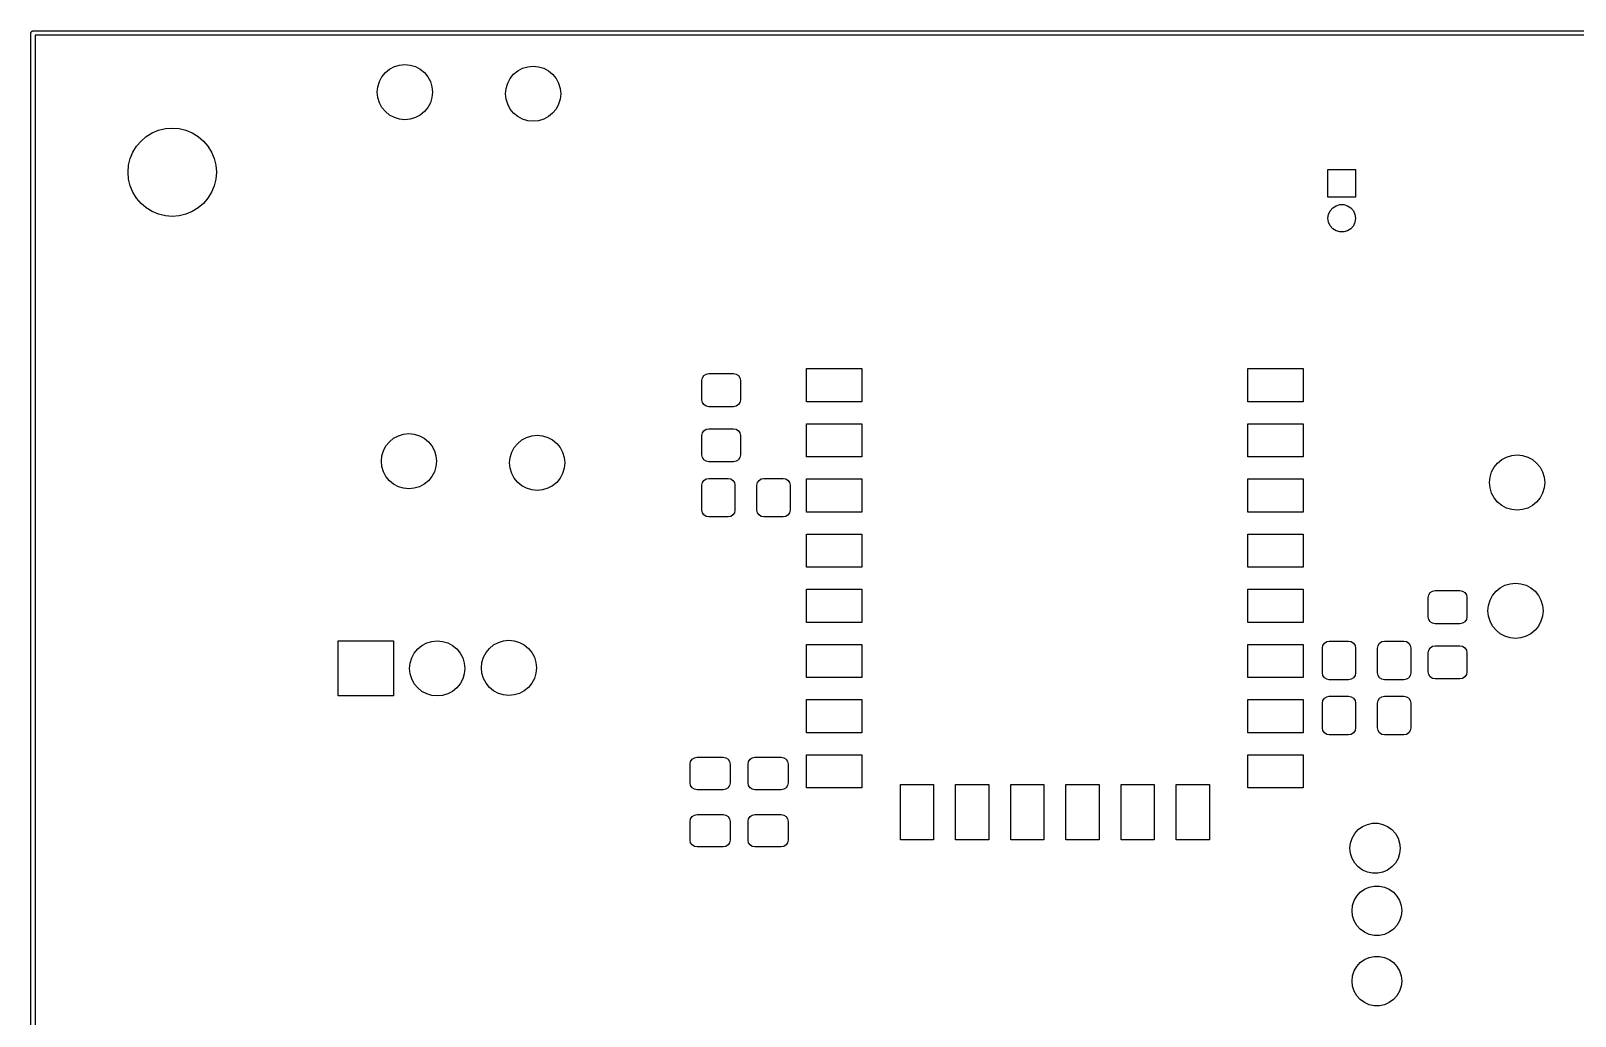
# Model space of a CAD drawing. Extents: x 0 to 110, y 0 to 70.
# Drawn here: x -0.1 to 55.9, y 34.4 to 70.1 of the extents above; entities that cross this region are included whole.
import ezdxf

# ---------------------------------------------------------------- set-up
doc = ezdxf.new("R2010")
doc.units = 0
doc.layers.add('BLACK', color=7, linetype='CONTINUOUS')

msp = doc.modelspace()

# ---------------------------------------------------------------- linework, layer by layer
at = {"layer": 'BLACK', "linetype": 'CONTINUOUS'}
for p, q in [((-0.125, 70.05), (-0.12328, 70.0597)), ((-0.125, -0.05), (-0.125, 70.05)), ((-0.12386, 70.063), (-0.12219, 70.0659)), ((-0.12328, 70.0597), (-0.12386, 70.063)), ((-0.12219, 70.0659), (-0.12048, 70.0757)), ((-0.12048, 70.0757), (-0.10795, 70.0906)), ((-0.10795, 70.0906), (-0.09821, 70.1075)), ((-0.09821, 70.1075), (-0.09185, 70.1098)), ((-0.09185, 70.1098), (-0.0875, 70.115)), ((-0.0875, 70.115), (-0.06831, 70.1183)), ((-0.06831, 70.1183), (-0.05, 70.125)), ((-0.05, 70.125), (110.05, 70.125)), ((0.025, 69.975), (0.025, 0.025)), ((109.975, 69.975), (0.025, 69.975)), ((13.0523, 68.8289), (13.2399, 68.8858)), ((13.2399, 68.8858), (13.435, 68.905)), ((13.435, 68.905), (13.6301, 68.8858)), ((13.6301, 68.8858), (13.8177, 68.8289)), ((12.5111, 68.2877), (12.6035, 68.4606)), ((12.6035, 68.4606), (12.7279, 68.6121)), ((12.7279, 68.6121), (12.8794, 68.7365)), ((12.8794, 68.7365), (13.0523, 68.8289)), ((13.8177, 68.8289), (13.9906, 68.7365)), ((13.9906, 68.7365), (14.1421, 68.6121)), ((14.1421, 68.6121), (14.2665, 68.4606)), ((14.2665, 68.4606), (14.3589, 68.2877)), ((17.1611, 68.2292), (17.2535, 68.4021)), ((17.2535, 68.4021), (17.3779, 68.5537)), ((17.3779, 68.5537), (17.5294, 68.678)), ((17.5294, 68.678), (17.7023, 68.7704)), ((17.7023, 68.7704), (17.8899, 68.8273)), ((17.8899, 68.8273), (18.085, 68.8466)), ((18.085, 68.8466), (18.2801, 68.8273)), ((18.2801, 68.8273), (18.4677, 68.7704)), ((18.4677, 68.7704), (18.6406, 68.678)), ((18.6406, 68.678), (18.7921, 68.5537)), ((18.7921, 68.5537), (18.9165, 68.4021)), ((18.9165, 68.4021), (19.0089, 68.2292)), ((12.435, 67.905), (12.4542, 68.1001)), ((12.4542, 67.7099), (12.435, 67.905)), ((12.4542, 68.1001), (12.5111, 68.2877)), ((14.3589, 68.2877), (14.4158, 68.1001)), ((14.4158, 68.1001), (14.435, 67.905)), ((14.435, 67.905), (14.4158, 67.7099)), ((17.085, 67.8466), (17.1042, 68.0416)), ((17.1042, 67.6515), (17.085, 67.8466)), ((17.1042, 68.0416), (17.1611, 68.2292)), ((19.0089, 68.2292), (19.0658, 68.0416)), ((19.0658, 68.0416), (19.085, 67.8466)), ((19.085, 67.8466), (19.0658, 67.6515)), ((12.5111, 67.5223), (12.4542, 67.7099)), ((12.6035, 67.3494), (12.5111, 67.5223)), ((12.7279, 67.1979), (12.6035, 67.3494)), ((12.8794, 67.0735), (12.7279, 67.1979)), ((14.1421, 67.1979), (13.9906, 67.0735)), ((14.2665, 67.3494), (14.1421, 67.1979)), ((14.3589, 67.5223), (14.2665, 67.3494)), ((14.4158, 67.7099), (14.3589, 67.5223)), ((17.1611, 67.4639), (17.1042, 67.6515)), ((17.2535, 67.291), (17.1611, 67.4639)), ((17.3779, 67.1395), (17.2535, 67.291)), ((18.9165, 67.291), (18.7921, 67.1395)), ((19.0089, 67.4639), (18.9165, 67.291)), ((19.0658, 67.6515), (19.0089, 67.4639)), ((13.0523, 66.9811), (12.8794, 67.0735)), ((13.2399, 66.9242), (13.0523, 66.9811)), ((13.435, 66.905), (13.2399, 66.9242)), ((13.6301, 66.9242), (13.435, 66.905)), ((13.8177, 66.9811), (13.6301, 66.9242)), ((13.9906, 67.0735), (13.8177, 66.9811)), ((17.5294, 67.0151), (17.3779, 67.1395)), ((17.7023, 66.9227), (17.5294, 67.0151)), ((17.8899, 66.8658), (17.7023, 66.9227)), ((18.085, 66.8466), (17.8899, 66.8658)), ((18.2801, 66.8658), (18.085, 66.8466)), ((18.4677, 66.9227), (18.2801, 66.8658)), ((18.6406, 67.0151), (18.4677, 66.9227)), ((18.7921, 67.1395), (18.6406, 67.0151)), ((3.70557, 65.9405), (3.86863, 66.1314)), ((3.86863, 66.1314), (4.05954, 66.2944)), ((4.05954, 66.2944), (4.27361, 66.4256)), ((4.27361, 66.4256), (4.50557, 66.5217)), ((4.50557, 66.5217), (4.7497, 66.5803)), ((4.7497, 66.5803), (5, 66.6)), ((5, 66.6), (5.25029, 66.5803)), ((5.25029, 66.5803), (5.49443, 66.5217)), ((5.49443, 66.5217), (5.72638, 66.4256)), ((5.72638, 66.4256), (5.94046, 66.2944)), ((5.94046, 66.2944), (6.13137, 66.1314)), ((6.13137, 66.1314), (6.29443, 65.9405)), ((3.47831, 65.4944), (3.57439, 65.7264)), ((3.57439, 65.7264), (3.70557, 65.9405)), ((6.29443, 65.9405), (6.42561, 65.7264)), ((6.42561, 65.7264), (6.52169, 65.4944)), ((3.4, 65), (3.4197, 65.2503)), ((3.4197, 64.7497), (3.4, 65)), ((3.4197, 65.2503), (3.47831, 65.4944)), ((6.52169, 65.4944), (6.5803, 65.2503)), ((6.5803, 65.2503), (6.6, 65)), ((6.6, 65), (6.5803, 64.7497)), ((46.9, 64.1), (46.9, 65.1)), ((46.9, 65.1), (47.9, 65.1)), ((47.9, 65.1), (47.9, 64.1)), ((3.47831, 64.5056), (3.4197, 64.7497)), ((3.57439, 64.2736), (3.47831, 64.5056)), ((6.52169, 64.5056), (6.42561, 64.2736)), ((6.5803, 64.7497), (6.52169, 64.5056)), ((3.70557, 64.0595), (3.57439, 64.2736)), ((3.86863, 63.8686), (3.70557, 64.0595)), ((4.05954, 63.7056), (3.86863, 63.8686)), ((6.13137, 63.8686), (5.94046, 63.7056)), ((6.29443, 64.0595), (6.13137, 63.8686)), ((6.42561, 64.2736), (6.29443, 64.0595)), ((47.9, 64.1), (46.9, 64.1)), ((47.1923, 63.7848), (47.3288, 63.8249)), ((47.3288, 63.8249), (47.4712, 63.8249)), ((47.4712, 63.8249), (47.6077, 63.7848)), ((4.27361, 63.5744), (4.05954, 63.7056)), ((4.50557, 63.4783), (4.27361, 63.5744)), ((4.7497, 63.4197), (4.50557, 63.4783)), ((5, 63.4), (4.7497, 63.4197)), ((5.25029, 63.4197), (5, 63.4)), ((5.49443, 63.4783), (5.25029, 63.4197)), ((5.72638, 63.5744), (5.49443, 63.4783)), ((5.94046, 63.7056), (5.72638, 63.5744)), ((46.9, 63.33), (46.9203, 63.4709)), ((46.9203, 63.1891), (46.9, 63.33)), ((46.9203, 63.4709), (46.9794, 63.6003)), ((46.9794, 63.6003), (47.0726, 63.7079)), ((47.0726, 63.7079), (47.1923, 63.7848)), ((47.6077, 63.7848), (47.7274, 63.7079)), ((47.7274, 63.7079), (47.8206, 63.6003)), ((47.8206, 63.6003), (47.8797, 63.4709)), ((47.8797, 63.4709), (47.9, 63.33)), ((47.9, 63.33), (47.8797, 63.1891)), ((46.9794, 63.0597), (46.9203, 63.1891)), ((47.0726, 62.9521), (46.9794, 63.0597)), ((47.1923, 62.8752), (47.0726, 62.9521)), ((47.3288, 62.8351), (47.1923, 62.8752)), ((47.4712, 62.8351), (47.3288, 62.8351)), ((47.6077, 62.8752), (47.4712, 62.8351)), ((47.7274, 62.9521), (47.6077, 62.8752)), ((47.8206, 63.0597), (47.7274, 62.9521)), ((47.8797, 63.1891), (47.8206, 63.0597)), ((24.2732, 57.6268), (24.3543, 57.681)), ((24.3543, 57.681), (24.45, 57.7)), ((24.45, 57.7), (25.35, 57.7)), ((25.35, 57.7), (25.4457, 57.681)), ((25.4457, 57.681), (25.5268, 57.6268)), ((28, 56.68), (28, 57.88)), ((28, 57.88), (30, 57.88)), ((30, 57.88), (30, 56.68)), ((44, 56.68), (44, 57.88)), ((44, 57.88), (46, 57.88)), ((46, 57.88), (46, 56.68)), ((24.2, 57.45), (24.219, 57.5457)), ((24.2, 56.75), (24.2, 57.45)), ((24.219, 57.5457), (24.2732, 57.6268)), ((25.5268, 57.6268), (25.581, 57.5457)), ((25.581, 57.5457), (25.6, 57.45)), ((25.6, 57.45), (25.6, 56.75)), ((24.219, 56.6543), (24.2, 56.75)), ((24.2732, 56.5732), (24.219, 56.6543)), ((24.3543, 56.519), (24.2732, 56.5732)), ((25.5268, 56.5732), (25.4457, 56.519)), ((25.581, 56.6543), (25.5268, 56.5732)), ((25.6, 56.75), (25.581, 56.6543)), ((30, 56.68), (28, 56.68)), ((46, 56.68), (44, 56.68)), ((24.45, 56.5), (24.3543, 56.519)), ((25.35, 56.5), (24.45, 56.5)), ((25.4457, 56.519), (25.35, 56.5)), ((13.0249, 55.3531), (13.1978, 55.4455)), ((13.1978, 55.4455), (13.3854, 55.5024)), ((13.3854, 55.5024), (13.5805, 55.5216)), ((13.5805, 55.5216), (13.7756, 55.5024)), ((13.7756, 55.5024), (13.9632, 55.4455)), ((13.9632, 55.4455), (14.1361, 55.3531)), ((17.8478, 55.3871), (18.0354, 55.444)), ((18.0354, 55.444), (18.2305, 55.4632)), ((18.2305, 55.4632), (18.4256, 55.444)), ((18.4256, 55.444), (18.6132, 55.3871)), ((24.2, 55.45), (24.219, 55.5457)), ((24.2, 54.75), (24.2, 55.45)), ((24.219, 55.5457), (24.2732, 55.6268)), ((24.2732, 55.6268), (24.3543, 55.681)), ((24.3543, 55.681), (24.45, 55.7)), ((24.45, 55.7), (25.35, 55.7)), ((25.35, 55.7), (25.4457, 55.681)), ((25.4457, 55.681), (25.5268, 55.6268)), ((25.5268, 55.6268), (25.581, 55.5457)), ((25.581, 55.5457), (25.6, 55.45)), ((25.6, 55.45), (25.6, 54.75)), ((28, 54.68), (28, 55.88)), ((28, 55.88), (30, 55.88)), ((30, 55.88), (30, 54.68)), ((44, 54.68), (44, 55.88)), ((44, 55.88), (46, 55.88)), ((46, 55.88), (46, 54.68)), ((12.5997, 54.7167), (12.6566, 54.9043)), ((12.6566, 54.9043), (12.749, 55.0772)), ((12.749, 55.0772), (12.8734, 55.2287)), ((12.8734, 55.2287), (13.0249, 55.3531)), ((14.1361, 55.3531), (14.2876, 55.2287)), ((14.2876, 55.2287), (14.412, 55.0772)), ((14.412, 55.0772), (14.5044, 54.9043)), ((14.5044, 54.9043), (14.5613, 54.7167)), ((17.3066, 54.8459), (17.3991, 55.0188)), ((17.3991, 55.0188), (17.5234, 55.1703)), ((17.5234, 55.1703), (17.675, 55.2947)), ((17.675, 55.2947), (17.8478, 55.3871)), ((18.6132, 55.3871), (18.7861, 55.2947)), ((18.7861, 55.2947), (18.9376, 55.1703)), ((18.9376, 55.1703), (19.062, 55.0188)), ((19.062, 55.0188), (19.1544, 54.8459)), ((12.5805, 54.5216), (12.5997, 54.7167)), ((12.5997, 54.3265), (12.5805, 54.5216)), ((12.6566, 54.1389), (12.5997, 54.3265)), ((14.5613, 54.3265), (14.5044, 54.1389)), ((14.5613, 54.7167), (14.5805, 54.5216)), ((14.5805, 54.5216), (14.5613, 54.3265)), ((17.2305, 54.4632), (17.2497, 54.6583)), ((17.2497, 54.2681), (17.2305, 54.4632)), ((17.2497, 54.6583), (17.3066, 54.8459)), ((19.1544, 54.8459), (19.2113, 54.6583)), ((19.2113, 54.6583), (19.2305, 54.4632)), ((19.2305, 54.4632), (19.2113, 54.2681)), ((24.219, 54.6543), (24.2, 54.75)), ((24.2732, 54.5732), (24.219, 54.6543)), ((24.3543, 54.519), (24.2732, 54.5732)), ((24.45, 54.5), (24.3543, 54.519)), ((25.35, 54.5), (24.45, 54.5)), ((25.4457, 54.519), (25.35, 54.5)), ((25.5268, 54.5732), (25.4457, 54.519)), ((25.581, 54.6543), (25.5268, 54.5732)), ((25.6, 54.75), (25.581, 54.6543)), ((30, 54.68), (28, 54.68)), ((46, 54.68), (44, 54.68)), ((52.927, 54.3056), (53.0513, 54.4571)), ((53.0513, 54.4571), (53.2029, 54.5815)), ((53.2029, 54.5815), (53.3758, 54.6739)), ((53.3758, 54.6739), (53.5634, 54.7308)), ((53.5634, 54.7308), (53.7584, 54.75)), ((53.7584, 54.75), (53.9535, 54.7308)), ((53.9535, 54.7308), (54.1411, 54.6739)), ((54.1411, 54.6739), (54.314, 54.5815)), ((54.314, 54.5815), (54.4655, 54.4571)), ((54.4655, 54.4571), (54.5899, 54.3056)), ((12.749, 53.9661), (12.6566, 54.1389)), ((12.8734, 53.8145), (12.749, 53.9661)), ((13.0249, 53.6902), (12.8734, 53.8145)), ((14.2876, 53.8145), (14.1361, 53.6902)), ((14.412, 53.9661), (14.2876, 53.8145)), ((14.5044, 54.1389), (14.412, 53.9661)), ((17.3066, 54.0805), (17.2497, 54.2681)), ((17.3991, 53.9076), (17.3066, 54.0805)), ((17.5234, 53.7561), (17.3991, 53.9076)), ((17.675, 53.6317), (17.5234, 53.7561)), ((18.9376, 53.7561), (18.7861, 53.6317)), ((19.062, 53.9076), (18.9376, 53.7561)), ((19.1544, 54.0805), (19.062, 53.9076)), ((19.2113, 54.2681), (19.1544, 54.0805)), ((24.219, 53.7457), (24.2732, 53.8268)), ((24.2732, 53.8268), (24.3543, 53.881)), ((24.3543, 53.881), (24.45, 53.9)), ((24.45, 53.9), (25.15, 53.9)), ((25.15, 53.9), (25.2457, 53.881)), ((25.2457, 53.881), (25.3268, 53.8268)), ((25.3268, 53.8268), (25.381, 53.7457)), ((26.219, 53.7457), (26.2732, 53.8268)), ((26.2732, 53.8268), (26.3543, 53.881)), ((26.3543, 53.881), (26.45, 53.9)), ((26.45, 53.9), (27.15, 53.9)), ((27.15, 53.9), (27.2457, 53.881)), ((27.2457, 53.881), (27.3268, 53.8268)), ((27.3268, 53.8268), (27.381, 53.7457)), ((28, 52.68), (28, 53.88)), ((28, 53.88), (30, 53.88)), ((30, 53.88), (30, 52.68)), ((44, 52.68), (44, 53.88)), ((44, 53.88), (46, 53.88)), ((46, 53.88), (46, 52.68)), ((52.7584, 53.75), (52.7777, 53.9451)), ((52.7777, 53.5549), (52.7584, 53.75)), ((52.7777, 53.9451), (52.8346, 54.1327)), ((52.8346, 54.1327), (52.927, 54.3056)), ((54.5899, 54.3056), (54.6823, 54.1327)), ((54.6823, 54.1327), (54.7392, 53.9451)), ((54.7392, 53.9451), (54.7584, 53.75)), ((54.7584, 53.75), (54.7392, 53.5549)), ((13.1978, 53.5977), (13.0249, 53.6902)), ((13.3854, 53.5408), (13.1978, 53.5977)), ((13.5805, 53.5216), (13.3854, 53.5408)), ((13.7756, 53.5408), (13.5805, 53.5216)), ((13.9632, 53.5977), (13.7756, 53.5408)), ((14.1361, 53.6902), (13.9632, 53.5977)), ((17.8478, 53.5393), (17.675, 53.6317)), ((18.0354, 53.4824), (17.8478, 53.5393)), ((18.2305, 53.4632), (18.0354, 53.4824)), ((18.4256, 53.4824), (18.2305, 53.4632)), ((18.6132, 53.5393), (18.4256, 53.4824)), ((18.7861, 53.6317), (18.6132, 53.5393)), ((24.2, 53.65), (24.219, 53.7457)), ((24.2, 52.75), (24.2, 53.65)), ((25.381, 53.7457), (25.4, 53.65)), ((25.4, 53.65), (25.4, 52.75)), ((26.2, 53.65), (26.219, 53.7457)), ((26.2, 52.75), (26.2, 53.65)), ((27.381, 53.7457), (27.4, 53.65)), ((27.4, 53.65), (27.4, 52.75)), ((52.8346, 53.3673), (52.7777, 53.5549)), ((52.927, 53.1944), (52.8346, 53.3673)), ((53.0513, 53.0429), (52.927, 53.1944)), ((54.5899, 53.1944), (54.4655, 53.0429)), ((54.6823, 53.3673), (54.5899, 53.1944)), ((54.7392, 53.5549), (54.6823, 53.3673)), ((24.219, 52.6543), (24.2, 52.75)), ((24.2732, 52.5732), (24.219, 52.6543)), ((25.381, 52.6543), (25.3268, 52.5732)), ((25.4, 52.75), (25.381, 52.6543)), ((26.219, 52.6543), (26.2, 52.75)), ((26.2732, 52.5732), (26.219, 52.6543)), ((27.381, 52.6543), (27.3268, 52.5732)), ((27.4, 52.75), (27.381, 52.6543)), ((30, 52.68), (28, 52.68)), ((46, 52.68), (44, 52.68)), ((53.2029, 52.9185), (53.0513, 53.0429)), ((53.3758, 52.8261), (53.2029, 52.9185)), ((53.5634, 52.7692), (53.3758, 52.8261)), ((53.7584, 52.75), (53.5634, 52.7692)), ((53.9535, 52.7692), (53.7584, 52.75)), ((54.1411, 52.8261), (53.9535, 52.7692)), ((54.314, 52.9185), (54.1411, 52.8261)), ((54.4655, 53.0429), (54.314, 52.9185)), ((24.3543, 52.519), (24.2732, 52.5732)), ((24.45, 52.5), (24.3543, 52.519)), ((25.15, 52.5), (24.45, 52.5)), ((25.2457, 52.519), (25.15, 52.5)), ((25.3268, 52.5732), (25.2457, 52.519)), ((26.3543, 52.519), (26.2732, 52.5732)), ((26.45, 52.5), (26.3543, 52.519)), ((27.15, 52.5), (26.45, 52.5)), ((27.2457, 52.519), (27.15, 52.5)), ((27.3268, 52.5732), (27.2457, 52.519)), ((28, 50.68), (28, 51.88)), ((28, 51.88), (30, 51.88)), ((30, 51.88), (30, 50.68)), ((44, 50.68), (44, 51.88)), ((44, 51.88), (46, 51.88)), ((46, 51.88), (46, 50.68)), ((30, 50.68), (28, 50.68)), ((46, 50.68), (44, 50.68)), ((28, 48.68), (28, 49.88)), ((28, 49.88), (30, 49.88)), ((30, 49.88), (30, 48.68)), ((44, 48.68), (44, 49.88)), ((44, 49.88), (46, 49.88)), ((46, 49.88), (46, 48.68)), ((50.6911, 49.8115), (50.7868, 49.8305)), ((50.7868, 49.8305), (51.6868, 49.8305)), ((51.6868, 49.8305), (51.7825, 49.8115)), ((52.9929, 49.8071), (53.1444, 49.9315)), ((53.1444, 49.9315), (53.3173, 50.0239)), ((53.3173, 50.0239), (53.5049, 50.0808)), ((53.5049, 50.0808), (53.7, 50.1)), ((53.7, 50.1), (53.8951, 50.0808)), ((53.8951, 50.0808), (54.0827, 50.0239)), ((54.0827, 50.0239), (54.2556, 49.9315)), ((54.2556, 49.9315), (54.4071, 49.8071)), ((50.5368, 49.5805), (50.5558, 49.6762)), ((50.5368, 48.8805), (50.5368, 49.5805)), ((50.5558, 49.6762), (50.61, 49.7573)), ((50.61, 49.7573), (50.6911, 49.8115)), ((51.7825, 49.8115), (51.8636, 49.7573)), ((51.8636, 49.7573), (51.9178, 49.6762)), ((51.9178, 49.6762), (51.9368, 49.5805)), ((51.9368, 49.5805), (51.9368, 48.8805)), ((52.7, 49.1), (52.7192, 49.2951)), ((52.7192, 49.2951), (52.7761, 49.4827)), ((52.7761, 49.4827), (52.8685, 49.6556)), ((52.8685, 49.6556), (52.9929, 49.8071)), ((54.4071, 49.8071), (54.5315, 49.6556)), ((54.5315, 49.6556), (54.6239, 49.4827)), ((54.6239, 49.4827), (54.6808, 49.2951)), ((54.6808, 49.2951), (54.7, 49.1)), ((50.5558, 48.7849), (50.5368, 48.8805)), ((50.61, 48.7037), (50.5558, 48.7849)), ((51.9178, 48.7849), (51.8636, 48.7037)), ((51.9368, 48.8805), (51.9178, 48.7849)), ((52.7192, 48.9049), (52.7, 49.1)), ((52.7761, 48.7173), (52.7192, 48.9049)), ((52.8685, 48.5444), (52.7761, 48.7173)), ((54.6239, 48.7173), (54.5315, 48.5444)), ((54.6808, 48.9049), (54.6239, 48.7173)), ((54.7, 49.1), (54.6808, 48.9049)), ((30, 48.68), (28, 48.68)), ((46, 48.68), (44, 48.68)), ((50.6911, 48.6496), (50.61, 48.7037)), ((50.7868, 48.6305), (50.6911, 48.6496)), ((51.6868, 48.6305), (50.7868, 48.6305)), ((51.7825, 48.6496), (51.6868, 48.6305)), ((51.8636, 48.7037), (51.7825, 48.6496)), ((52.9929, 48.3929), (52.8685, 48.5444)), ((53.1444, 48.2685), (52.9929, 48.3929)), ((53.3173, 48.1761), (53.1444, 48.2685)), ((53.5049, 48.1192), (53.3173, 48.1761)), ((54.0827, 48.1761), (53.8951, 48.1192)), ((54.2556, 48.2685), (54.0827, 48.1761)), ((54.4071, 48.3929), (54.2556, 48.2685)), ((54.5315, 48.5444), (54.4071, 48.3929)), ((11.0168, 46.0105), (11.0168, 48.0105)), ((11.0168, 48.0105), (13.0168, 48.0105)), ((13.0168, 48.0105), (13.0168, 46.0105)), ((13.7753, 47.5661), (13.8997, 47.7176)), ((13.8997, 47.7176), (14.0512, 47.842)), ((14.0512, 47.842), (14.2241, 47.9344)), ((14.2241, 47.9344), (14.4117, 47.9913)), ((14.4117, 47.9913), (14.6068, 48.0105)), ((14.6068, 48.0105), (14.8019, 47.9913)), ((14.8019, 47.9913), (14.9895, 47.9344)), ((14.9895, 47.9344), (15.1624, 47.842)), ((15.1624, 47.842), (15.3139, 47.7176)), ((15.3139, 47.7176), (15.4383, 47.5661)), ((16.3753, 47.5861), (16.4997, 47.7376)), ((16.4997, 47.7376), (16.6512, 47.862)), ((16.6512, 47.862), (16.8241, 47.9544)), ((16.8241, 47.9544), (17.0117, 48.0113)), ((17.0117, 48.0113), (17.2068, 48.0305)), ((17.2068, 48.0305), (17.4019, 48.0113)), ((17.4019, 48.0113), (17.5895, 47.9544)), ((17.5895, 47.9544), (17.7624, 47.862)), ((17.7624, 47.862), (17.9139, 47.7376)), ((17.9139, 47.7376), (18.0383, 47.5861)), ((28, 46.68), (28, 47.88)), ((28, 47.88), (30, 47.88)), ((30, 47.88), (30, 46.68)), ((44, 46.68), (44, 47.88)), ((44, 47.88), (46, 47.88)), ((46, 47.88), (46, 46.68)), ((46.7, 47.75), (46.719, 47.8457)), ((46.7, 46.85), (46.7, 47.75)), ((46.719, 47.8457), (46.7732, 47.9268)), ((46.7732, 47.9268), (46.8543, 47.981)), ((46.8543, 47.981), (46.95, 48)), ((46.95, 48), (47.65, 48)), ((47.65, 48), (47.7457, 47.981)), ((47.7457, 47.981), (47.8268, 47.9268)), ((47.8268, 47.9268), (47.881, 47.8457)), ((47.881, 47.8457), (47.9, 47.75)), ((47.9, 47.75), (47.9, 46.85)), ((48.7, 47.75), (48.719, 47.8457)), ((48.7, 46.85), (48.7, 47.75)), ((48.719, 47.8457), (48.7732, 47.9268)), ((48.7732, 47.9268), (48.8543, 47.981)), ((48.8543, 47.981), (48.95, 48)), ((48.95, 48), (49.65, 48)), ((49.65, 48), (49.7457, 47.981)), ((49.7457, 47.981), (49.8268, 47.9268)), ((49.8268, 47.9268), (49.881, 47.8457)), ((49.881, 47.8457), (49.9, 47.75)), ((49.9, 47.75), (49.9, 46.85)), ((50.5368, 47.5805), (50.5558, 47.6762)), ((50.5558, 47.6762), (50.61, 47.7573)), ((50.61, 47.7573), (50.6911, 47.8115)), ((50.6911, 47.8115), (50.7868, 47.8305)), ((50.7868, 47.8305), (51.6868, 47.8305)), ((51.6868, 47.8305), (51.7825, 47.8115)), ((51.7825, 47.8115), (51.8636, 47.7573)), ((51.8636, 47.7573), (51.9178, 47.6762)), ((51.9178, 47.6762), (51.9368, 47.5805)), ((53.7, 48.1), (53.5049, 48.1192)), ((53.8951, 48.1192), (53.7, 48.1)), ((13.6068, 47.0105), (13.626, 47.2056)), ((13.626, 47.2056), (13.6829, 47.3932)), ((13.6829, 47.3932), (13.7753, 47.5661)), ((15.4383, 47.5661), (15.5307, 47.3932)), ((15.5307, 47.3932), (15.5876, 47.2056)), ((15.5876, 47.2056), (15.6068, 47.0105)), ((16.2068, 47.0305), (16.226, 47.2256)), ((16.226, 46.8354), (16.2068, 47.0305)), ((16.226, 47.2256), (16.2829, 47.4132)), ((16.2829, 47.4132), (16.3753, 47.5861)), ((18.0383, 47.5861), (18.1307, 47.4132)), ((18.1307, 47.4132), (18.1876, 47.2256)), ((18.1876, 47.2256), (18.2068, 47.0305)), ((18.2068, 47.0305), (18.1876, 46.8354)), ((50.5368, 46.8805), (50.5368, 47.5805)), ((51.9368, 47.5805), (51.9368, 46.8805)), ((13.626, 46.8154), (13.6068, 47.0105)), ((13.6829, 46.6278), (13.626, 46.8154)), ((13.7753, 46.455), (13.6829, 46.6278)), ((15.5307, 46.6278), (15.4383, 46.455)), ((15.5876, 46.8154), (15.5307, 46.6278)), ((15.6068, 47.0105), (15.5876, 46.8154)), ((16.2829, 46.6478), (16.226, 46.8354)), ((16.3753, 46.475), (16.2829, 46.6478)), ((16.4997, 46.3234), (16.3753, 46.475)), ((18.0383, 46.475), (17.9139, 46.3234)), ((18.1307, 46.6478), (18.0383, 46.475)), ((18.1876, 46.8354), (18.1307, 46.6478)), ((30, 46.68), (28, 46.68)), ((46, 46.68), (44, 46.68)), ((46.719, 46.7543), (46.7, 46.85)), ((46.7732, 46.6732), (46.719, 46.7543)), ((46.8543, 46.619), (46.7732, 46.6732)), ((46.95, 46.6), (46.8543, 46.619)), ((47.65, 46.6), (46.95, 46.6)), ((47.7457, 46.619), (47.65, 46.6)), ((47.8268, 46.6732), (47.7457, 46.619)), ((47.881, 46.7543), (47.8268, 46.6732)), ((47.9, 46.85), (47.881, 46.7543)), ((48.719, 46.7543), (48.7, 46.85)), ((48.7732, 46.6732), (48.719, 46.7543)), ((48.8543, 46.619), (48.7732, 46.6732)), ((48.95, 46.6), (48.8543, 46.619)), ((49.65, 46.6), (48.95, 46.6)), ((49.7457, 46.619), (49.65, 46.6)), ((49.8268, 46.6732), (49.7457, 46.619)), ((49.881, 46.7543), (49.8268, 46.6732)), ((49.9, 46.85), (49.881, 46.7543)), ((50.5558, 46.7849), (50.5368, 46.8805)), ((50.61, 46.7037), (50.5558, 46.7849)), ((50.6911, 46.6496), (50.61, 46.7037)), ((50.7868, 46.6305), (50.6911, 46.6496)), ((51.6868, 46.6305), (50.7868, 46.6305)), ((51.7825, 46.6496), (51.6868, 46.6305)), ((51.8636, 46.7037), (51.7825, 46.6496)), ((51.9178, 46.7849), (51.8636, 46.7037)), ((51.9368, 46.8805), (51.9178, 46.7849)), ((13.0168, 46.0105), (11.0168, 46.0105)), ((13.8997, 46.3034), (13.7753, 46.455)), ((14.0512, 46.1791), (13.8997, 46.3034)), ((14.2241, 46.0866), (14.0512, 46.1791)), ((14.4117, 46.0297), (14.2241, 46.0866)), ((14.6068, 46.0105), (14.4117, 46.0297)), ((14.8019, 46.0297), (14.6068, 46.0105)), ((14.9895, 46.0866), (14.8019, 46.0297)), ((15.1624, 46.1791), (14.9895, 46.0866)), ((15.3139, 46.3034), (15.1624, 46.1791)), ((15.4383, 46.455), (15.3139, 46.3034)), ((16.6512, 46.1991), (16.4997, 46.3234)), ((16.8241, 46.1066), (16.6512, 46.1991)), ((17.0117, 46.0497), (16.8241, 46.1066)), ((17.2068, 46.0305), (17.0117, 46.0497)), ((17.4019, 46.0497), (17.2068, 46.0305)), ((17.5895, 46.1066), (17.4019, 46.0497)), ((17.7624, 46.1991), (17.5895, 46.1066)), ((17.9139, 46.3234), (17.7624, 46.1991)), ((46.719, 45.8457), (46.7732, 45.9268)), ((46.7732, 45.9268), (46.8543, 45.981)), ((46.8543, 45.981), (46.95, 46)), ((46.95, 46), (47.65, 46)), ((47.65, 46), (47.7457, 45.981)), ((47.7457, 45.981), (47.8268, 45.9268)), ((47.8268, 45.9268), (47.881, 45.8457)), ((48.719, 45.8457), (48.7732, 45.9268)), ((48.7732, 45.9268), (48.8543, 45.981)), ((48.8543, 45.981), (48.95, 46)), ((48.95, 46), (49.65, 46)), ((49.65, 46), (49.7457, 45.981)), ((49.7457, 45.981), (49.8268, 45.9268)), ((49.8268, 45.9268), (49.881, 45.8457)), ((28, 44.68), (28, 45.88)), ((28, 45.88), (30, 45.88)), ((30, 45.88), (30, 44.68)), ((44, 44.68), (44, 45.88)), ((44, 45.88), (46, 45.88)), ((46, 45.88), (46, 44.68)), ((46.7, 45.75), (46.719, 45.8457)), ((46.7, 44.85), (46.7, 45.75)), ((47.881, 45.8457), (47.9, 45.75)), ((47.9, 45.75), (47.9, 44.85)), ((48.7, 45.75), (48.719, 45.8457)), ((48.7, 44.85), (48.7, 45.75)), ((49.881, 45.8457), (49.9, 45.75)), ((49.9, 45.75), (49.9, 44.85)), ((46.719, 44.7543), (46.7, 44.85)), ((47.9, 44.85), (47.881, 44.7543)), ((48.719, 44.7543), (48.7, 44.85)), ((49.9, 44.85), (49.881, 44.7543)), ((30, 44.68), (28, 44.68)), ((46, 44.68), (44, 44.68)), ((46.7732, 44.6732), (46.719, 44.7543)), ((46.8543, 44.619), (46.7732, 44.6732)), ((46.95, 44.6), (46.8543, 44.619)), ((47.65, 44.6), (46.95, 44.6)), ((47.7457, 44.619), (47.65, 44.6)), ((47.8268, 44.6732), (47.7457, 44.619)), ((47.881, 44.7543), (47.8268, 44.6732)), ((48.7732, 44.6732), (48.719, 44.7543)), ((48.8543, 44.619), (48.7732, 44.6732)), ((48.95, 44.6), (48.8543, 44.619)), ((49.65, 44.6), (48.95, 44.6)), ((49.7457, 44.619), (49.65, 44.6)), ((49.8268, 44.6732), (49.7457, 44.619)), ((49.881, 44.7543), (49.8268, 44.6732)), ((23.794, 43.6332), (23.8482, 43.7143)), ((23.8482, 43.7143), (23.9293, 43.7685)), ((23.9293, 43.7685), (24.025, 43.7875)), ((24.025, 43.7875), (24.975, 43.7875)), ((24.975, 43.7875), (25.0707, 43.7685)), ((25.0707, 43.7685), (25.1518, 43.7143)), ((25.1518, 43.7143), (25.206, 43.6332)), ((25.894, 43.6332), (25.9482, 43.7143)), ((25.9482, 43.7143), (26.0293, 43.7685)), ((26.0293, 43.7685), (26.125, 43.7875)), ((26.125, 43.7875), (27.075, 43.7875)), ((27.075, 43.7875), (27.1707, 43.7685)), ((27.1707, 43.7685), (27.2518, 43.7143)), ((27.2518, 43.7143), (27.306, 43.6332)), ((28, 42.68), (28, 43.88)), ((28, 43.88), (30, 43.88)), ((30, 43.88), (30, 42.68)), ((44, 42.68), (44, 43.88)), ((44, 43.88), (46, 43.88)), ((46, 43.88), (46, 42.68)), ((23.775, 43.5375), (23.794, 43.6332)), ((23.775, 42.8625), (23.775, 43.5375)), ((25.206, 43.6332), (25.225, 43.5375)), ((25.225, 43.5375), (25.225, 42.8625)), ((25.875, 43.5375), (25.894, 43.6332)), ((25.875, 42.8625), (25.875, 43.5375)), ((27.306, 43.6332), (27.325, 43.5375)), ((27.325, 43.5375), (27.325, 42.8625)), ((23.794, 42.7668), (23.775, 42.8625)), ((23.8482, 42.6857), (23.794, 42.7668)), ((23.9293, 42.6315), (23.8482, 42.6857)), ((24.025, 42.6125), (23.9293, 42.6315)), ((24.975, 42.6125), (24.025, 42.6125)), ((25.0707, 42.6315), (24.975, 42.6125)), ((25.1518, 42.6857), (25.0707, 42.6315)), ((25.206, 42.7668), (25.1518, 42.6857)), ((25.225, 42.8625), (25.206, 42.7668)), ((25.894, 42.7668), (25.875, 42.8625)), ((25.9482, 42.6857), (25.894, 42.7668)), ((26.0293, 42.6315), (25.9482, 42.6857)), ((26.125, 42.6125), (26.0293, 42.6315)), ((27.075, 42.6125), (26.125, 42.6125)), ((27.1707, 42.6315), (27.075, 42.6125)), ((27.2518, 42.6857), (27.1707, 42.6315)), ((27.306, 42.7668), (27.2518, 42.6857)), ((27.325, 42.8625), (27.306, 42.7668)), ((30, 42.68), (28, 42.68)), ((31.4, 40.8), (31.4, 42.8)), ((31.4, 42.8), (32.6, 42.8)), ((32.6, 42.8), (32.6, 40.8)), ((33.4, 40.8), (33.4, 42.8)), ((33.4, 42.8), (34.6, 42.8)), ((34.6, 42.8), (34.6, 40.8)), ((35.4, 40.8), (35.4, 42.8)), ((35.4, 42.8), (36.6, 42.8)), ((36.6, 42.8), (36.6, 40.8)), ((37.4, 40.8), (37.4, 42.8)), ((37.4, 42.8), (38.6, 42.8)), ((38.6, 42.8), (38.6, 40.8)), ((39.4, 40.8), (39.4, 42.8)), ((39.4, 42.8), (40.6, 42.8)), ((40.6, 42.8), (40.6, 40.8)), ((41.4, 40.8), (41.4, 42.8)), ((41.4, 42.8), (42.6, 42.8)), ((42.6, 42.8), (42.6, 40.8)), ((46, 42.68), (44, 42.68)), ((23.775, 41.4625), (23.794, 41.5582)), ((23.775, 40.7875), (23.775, 41.4625)), ((23.794, 41.5582), (23.8482, 41.6393)), ((23.8482, 41.6393), (23.9293, 41.6935)), ((23.9293, 41.6935), (24.025, 41.7125)), ((24.025, 41.7125), (24.975, 41.7125)), ((24.975, 41.7125), (25.0707, 41.6935)), ((25.0707, 41.6935), (25.1518, 41.6393)), ((25.1518, 41.6393), (25.206, 41.5582)), ((25.206, 41.5582), (25.225, 41.4625)), ((25.225, 41.4625), (25.225, 40.7875)), ((25.875, 41.4625), (25.894, 41.5582)), ((25.875, 40.7875), (25.875, 41.4625)), ((25.894, 41.5582), (25.9482, 41.6393)), ((25.9482, 41.6393), (26.0293, 41.6935)), ((26.0293, 41.6935), (26.125, 41.7125)), ((26.125, 41.7125), (27.075, 41.7125)), ((27.075, 41.7125), (27.1707, 41.6935)), ((27.1707, 41.6935), (27.2518, 41.6393)), ((27.2518, 41.6393), (27.306, 41.5582)), ((27.306, 41.5582), (27.325, 41.4625)), ((27.325, 41.4625), (27.325, 40.7875)), ((47.7777, 40.8585), (47.8728, 41.0232)), ((47.8728, 41.0232), (48.0001, 41.1646)), ((48.0001, 41.1646), (48.154, 41.2764)), ((48.154, 41.2764), (48.3278, 41.3538)), ((48.3278, 41.3538), (48.5139, 41.3934)), ((48.5139, 41.3934), (48.7042, 41.3934)), ((48.7042, 41.3934), (48.8903, 41.3538)), ((48.8903, 41.3538), (49.0641, 41.2764)), ((49.0641, 41.2764), (49.218, 41.1646)), ((49.218, 41.1646), (49.3453, 41.0232)), ((49.3453, 41.0232), (49.4404, 40.8585)), ((23.794, 40.6918), (23.775, 40.7875)), ((23.8482, 40.6107), (23.794, 40.6918)), ((23.9293, 40.5565), (23.8482, 40.6107)), ((24.025, 40.5375), (23.9293, 40.5565)), ((24.975, 40.5375), (24.025, 40.5375)), ((25.0707, 40.5565), (24.975, 40.5375)), ((25.1518, 40.6107), (25.0707, 40.5565)), ((25.206, 40.6918), (25.1518, 40.6107)), ((25.225, 40.7875), (25.206, 40.6918)), ((25.894, 40.6918), (25.875, 40.7875)), ((25.9482, 40.6107), (25.894, 40.6918)), ((26.0293, 40.5565), (25.9482, 40.6107)), ((26.125, 40.5375), (26.0293, 40.5565)), ((27.075, 40.5375), (26.125, 40.5375)), ((27.1707, 40.5565), (27.075, 40.5375)), ((27.2518, 40.6107), (27.1707, 40.5565)), ((27.306, 40.6918), (27.2518, 40.6107)), ((27.325, 40.7875), (27.306, 40.6918)), ((32.6, 40.8), (31.4, 40.8)), ((34.6, 40.8), (33.4, 40.8)), ((36.6, 40.8), (35.4, 40.8)), ((38.6, 40.8), (37.4, 40.8)), ((40.6, 40.8), (39.4, 40.8)), ((42.6, 40.8), (41.4, 40.8)), ((47.699, 40.4883), (47.7189, 40.6775)), ((47.7189, 40.2991), (47.699, 40.4883)), ((47.7189, 40.6775), (47.7777, 40.8585)), ((49.4404, 40.8585), (49.4992, 40.6775)), ((49.4992, 40.6775), (49.5191, 40.4883)), ((49.5191, 40.4883), (49.4992, 40.2991)), ((47.7777, 40.1182), (47.7189, 40.2991)), ((47.8728, 39.9534), (47.7777, 40.1182)), ((48.0001, 39.812), (47.8728, 39.9534)), ((48.154, 39.7002), (48.0001, 39.812)), ((49.218, 39.812), (49.0641, 39.7002)), ((49.3453, 39.9534), (49.218, 39.812)), ((49.4404, 40.1182), (49.3453, 39.9534)), ((49.4992, 40.2991), (49.4404, 40.1182)), ((48.3278, 39.6228), (48.154, 39.7002)), ((48.5139, 39.5832), (48.3278, 39.6228)), ((48.7042, 39.5832), (48.5139, 39.5832)), ((48.8903, 39.6228), (48.7042, 39.5832)), ((49.0641, 39.7002), (48.8903, 39.6228)), ((47.8508, 38.5895), (47.9448, 38.7525)), ((47.9448, 38.7525), (48.0707, 38.8923)), ((48.0707, 38.8923), (48.223, 39.0029)), ((48.223, 39.0029), (48.3948, 39.0794)), ((48.3948, 39.0794), (48.5789, 39.1186)), ((48.5789, 39.1186), (48.767, 39.1186)), ((48.767, 39.1186), (48.9511, 39.0794)), ((48.9511, 39.0794), (49.123, 39.0029)), ((49.123, 39.0029), (49.2752, 38.8923)), ((49.2752, 38.8923), (49.4011, 38.7525)), ((49.4011, 38.7525), (49.4951, 38.5895)), ((47.773, 38.2235), (47.7926, 38.4106)), ((47.7926, 38.0364), (47.773, 38.2235)), ((47.7926, 38.4106), (47.8508, 38.5895)), ((49.4951, 38.5895), (49.5533, 38.4106)), ((49.5533, 38.4106), (49.573, 38.2235)), ((49.573, 38.2235), (49.5533, 38.0364)), ((47.8508, 37.8574), (47.7926, 38.0364)), ((47.9448, 37.6945), (47.8508, 37.8574)), ((48.0707, 37.5547), (47.9448, 37.6945)), ((48.223, 37.4441), (48.0707, 37.5547)), ((49.2752, 37.5547), (49.123, 37.4441)), ((49.4011, 37.6945), (49.2752, 37.5547)), ((49.4951, 37.8574), (49.4011, 37.6945)), ((49.5533, 38.0364), (49.4951, 37.8574)), ((48.3948, 37.3675), (48.223, 37.4441)), ((48.5789, 37.3284), (48.3948, 37.3675)), ((48.767, 37.3284), (48.5789, 37.3284)), ((48.9511, 37.3675), (48.767, 37.3284)), ((49.123, 37.4441), (48.9511, 37.3675)), ((48.0707, 36.3423), (48.223, 36.4529)), ((48.223, 36.4529), (48.3948, 36.5294)), ((48.3948, 36.5294), (48.5789, 36.5686)), ((48.5789, 36.5686), (48.767, 36.5686)), ((48.767, 36.5686), (48.9511, 36.5294)), ((48.9511, 36.5294), (49.123, 36.4529)), ((49.123, 36.4529), (49.2752, 36.3423)), ((47.773, 35.6735), (47.7926, 35.8606)), ((47.7926, 35.8606), (47.8508, 36.0395)), ((47.8508, 36.0395), (47.9448, 36.2025)), ((47.9448, 36.2025), (48.0707, 36.3423)), ((49.2752, 36.3423), (49.4011, 36.2025)), ((49.4011, 36.2025), (49.4951, 36.0395)), ((49.4951, 36.0395), (49.5533, 35.8606)), ((49.5533, 35.8606), (49.573, 35.6735)), ((47.7926, 35.4864), (47.773, 35.6735)), ((47.8508, 35.3074), (47.7926, 35.4864)), ((47.9448, 35.1445), (47.8508, 35.3074)), ((49.4951, 35.3074), (49.4011, 35.1445)), ((49.5533, 35.4864), (49.4951, 35.3074)), ((49.573, 35.6735), (49.5533, 35.4864)), ((48.0707, 35.0047), (47.9448, 35.1445)), ((48.223, 34.8941), (48.0707, 35.0047)), ((48.3948, 34.8175), (48.223, 34.8941)), ((48.5789, 34.7784), (48.3948, 34.8175)), ((48.767, 34.7784), (48.5789, 34.7784)), ((48.9511, 34.8175), (48.767, 34.7784)), ((49.123, 34.8941), (48.9511, 34.8175)), ((49.2752, 35.0047), (49.123, 34.8941)), ((49.4011, 35.1445), (49.2752, 35.0047))]:
    msp.add_line(p, q, dxfattribs=at)

doc.saveas('drawing.dxf')
